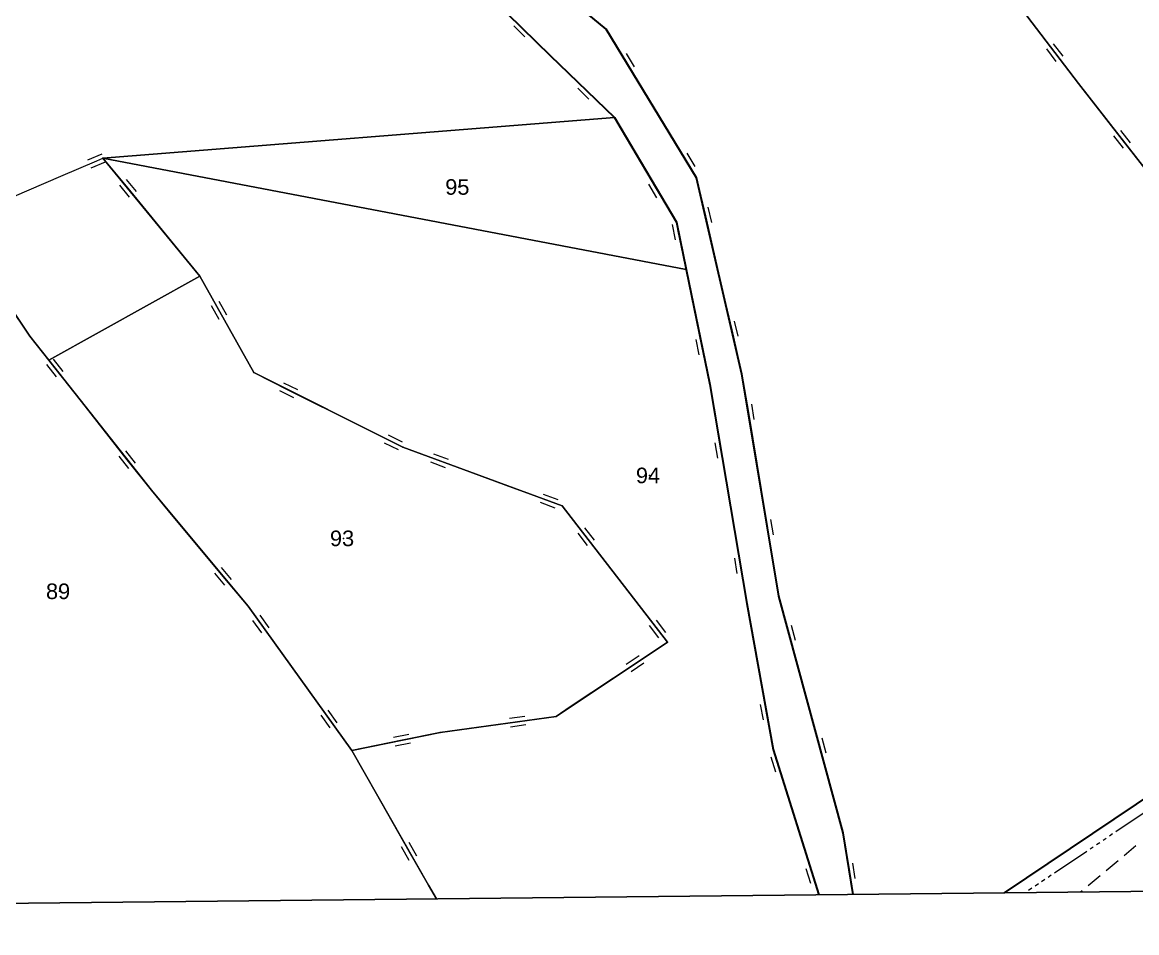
# Model space of a CAD drawing. Header units: millimetres. Extents: x 615240 to 617330, y 4151758 to 4153557.
# Drawn here: x 615602.5 to 615745.5, y 4151757.5 to 4151874.4 of the extents above; entities that cross this region are included whole.
import ezdxf
from ezdxf.xclip import XClip

# ---------------------------------------------------------------- set-up
doc = ezdxf.new("R2010")
doc.units = ezdxf.units.MM
doc.header["$XCLIPFRAME"] = 2
for name, color, linetype, lineweight in [('01_UYGALAN_TARAMA', 26, 'Continuous', 20), ('02_ADA_ALN_YENI', 7, 'Continuous', 30), ('03_PARSEL_ALN_ESKI', 18, 'Continuous', 0), ('03_PARSEL_ALN_YENI', 171, 'Continuous', 0), ('03_PARSEL_NO_ESKI', 5, 'Continuous', 0), ('03_PARSEL_SNR_YENI', 5, 'Continuous', 0), ('06_DETAY_SNR_KROKI', 4, 'Continuous', 0), ('06_DETAY_SNR_PAFTA', 26, 'Continuous', 0), ('07_SNRTIP_GECERLI', 30, 'Continuous', 0), ('07_SNRTIP_SABIT', 18, 'Continuous', 0), ('NOKTA_PARSEL_YENI', 30, 'Continuous', 0)]:
    doc.layers.add(name, color=color, linetype=linetype, lineweight=lineweight)
doc.layers.add('ANTET', color=7, linetype='Continuous')
doc.styles.get("Standard").update_dxf_attribs({"font": 'Arial'})

# ---------------------------------------------------------------- blocks, each defined once
blk = doc.blocks.new('fggg')
at = {"layer": '01_UYGALAN_TARAMA', "color": 252}
for p, q in [((615747.02, 4151773.25, 0.95), (615742.87, 4151770.46, 0.95)), ((615741.62, 4151769.62, 0.95), (615741.21, 4151769.34, 0.95)), ((615742.45, 4151770.18, 0.95), (615742.04, 4151769.9, 0.95)), ((615739.96, 4151768.5, 0.95), (615739.55, 4151768.23, 0.95)), ((615740.79, 4151769.06, 0.95), (615740.38, 4151768.78, 0.95)), ((615739.13, 4151767.95, 0.95), (615734.98, 4151765.16, 0.95)), ((615733.74, 4151764.32, 0.95), (615733.32, 4151764.04, 0.95)), ((615734.57, 4151764.88, 0.95), (615734.15, 4151764.6, 0.95)), ((615731.25, 4151762.65, 0.95), (615727.1, 4151759.86, 0.95)), ((615732.08, 4151763.21, 0.95), (615731.66, 4151762.93, 0.95)), ((615732.91, 4151763.76, 0.95), (615732.49, 4151763.48, 0.95))]:
    blk.add_line(p, q, dxfattribs=at)
at = {"layer": '02_ADA_ALN_YENI', "color": 252}
for points in [[(615917.36, 4151860.66, 0), (615853.07, 4151843.68, 0), (615789.58, 4151931.41, 0), (615785.58, 4151918.89, 0), (615784.95, 4151800.55, 0), (615710.78, 4151750.7, 0), (615709.48, 4151760.25, 0), (615707.85, 4151770.31, 0), (615699.58, 4151800.73, 0), (615694.86, 4151829.23, 0), (615689.04, 4151854.44, 0), (615677.42, 4151873.53, 0), (615657.24, 4151890.23, 0), (615637.36, 4151901.9, 0), (615611.1, 4151916.97, 0), (615580.8, 4151949.89, 0)], [(615595.98, 4151917.09, 0), (615612.47, 4151911.24, 0), (615623.9, 4151900.72, 0), (615634.28, 4151899.79, 0), (615651.92, 4151888.11, 0), (615670.23, 4151870.16, 0), (615678.48, 4151862.19, 0), (615686.44, 4151848.75, 0), (615687.69, 4151842.7, 0), (615690.73, 4151827.93, 0), (615695.48, 4151799.79, 0), (615698.87, 4151781.02, 0), (615705.42, 4151760.16, 0), (615706.78, 4151749.31, 0)]]:
    blk.add_polyline3d(points, dxfattribs=at)
at = {"layer": '03_PARSEL_ALN_ESKI', "color": 252}
for p in [(615658.51, 4151853.28), (615682.99, 4151816.23), (615643.71, 4151808.15), (615607.25, 4151801.35)]:
    blk.add_point(p, dxfattribs=at)
at = {"layer": '03_PARSEL_ALN_YENI', "color": 252}
for points in [[(615590.88, 4151983.32, 0), (615605.26, 4151986.92, 0), (615617.09, 4151989.28, 0), (615632.7, 4151990.6, 0), (615653.44, 4151991.38, 0), (615672.41, 4151992.08, 0), (615677.69, 4151971.11, 0), (615679.06, 4151965.67, 0), (615683.65, 4151946.68, 0), (615693.87, 4151907.77, 0), (615711.39, 4151912.46, 0), (615719.61, 4151899.23, 0), (615724.26, 4151887.97, 0), (615730.89, 4151876, 0), (615738.05, 4151866.56, 0), (615746.76, 4151855.45, 0)], [(615784.95, 4151800.55, 0), (615710.78, 4151750.7, 0), (615709.48, 4151760.25, 0), (615707.85, 4151770.31, 0), (615699.58, 4151800.73, 0), (615694.86, 4151829.23, 0), (615694.86, 4151829.23, 0), (615689.04, 4151854.44, 0), (615677.42, 4151873.53, 0), (615657.24, 4151890.23, 0), (615637.36, 4151901.9, 0), (615611.1, 4151916.97, 0), (615580.8, 4151949.89, 0)], [(615593.64, 4151848.75, 0), (615603.44, 4151834.1, 0), (615605.85, 4151831.04, 0), (615619.03, 4151814.32, 0), (615631.46, 4151799.42, 0), (615644.78, 4151780.9, 0), (615654.6, 4151763.59, 0), (615667.14, 4151742.41, 0)]]:
    blk.add_polyline3d(points, dxfattribs=at)
for points in [[(615742.4, 4151984.78, 0), (615759.99, 4151979.36, 0), (615746.76, 4151855.45, 0), (615738.05, 4151866.56, 0), (615730.89, 4151876, 0), (615742.4, 4151984.78, 0)], [(615586.88, 4151859.25, 0), (615577.76, 4151869.49, 0), (615563.6, 4151885.32, 0), (615595.98, 4151917.09, 0), (615612.47, 4151911.24, 0), (615623.9, 4151900.72, 0), (615634.28, 4151899.79, 0), (615651.92, 4151888.11, 0), (615670.23, 4151870.16, 0), (615678.48, 4151862.19, 0), (615612.82, 4151856.98, 0), (615625.25, 4151841.82, 0), (615605.85, 4151831.04, 0), (615603.44, 4151834.1, 0), (615593.64, 4151848.75, 0), (615586.88, 4151859.25, 0)], [(615687.69, 4151842.7, 0), (615612.82, 4151856.98, 0), (615678.48, 4151862.19, 0), (615686.44, 4151848.75, 0), (615687.69, 4151842.7, 0)], [(615612.82, 4151856.98, 0), (615687.69, 4151842.7, 0), (615690.73, 4151827.93, 0), (615695.48, 4151799.79, 0), (615698.87, 4151781.02, 0), (615705.42, 4151760.16, 0), (615706.78, 4151749.31, 0), (615700.95, 4151748.43, 0), (615674.67, 4151730.51, 0), (615667.14, 4151742.41, 0), (615654.6, 4151763.59, 0), (615644.78, 4151780.9, 0), (615656.1, 4151783.21, 0), (615671.01, 4151785.29, 0), (615685.29, 4151794.82, 0), (615671.77, 4151812.33, 0), (615651.3, 4151819.87, 0), (615632.18, 4151829.43, 0), (615625.25, 4151841.82, 0), (615612.82, 4151856.98, 0)], [(615605.85, 4151831.04, 0), (615625.25, 4151841.82, 0), (615632.18, 4151829.43, 0), (615651.3, 4151819.87, 0), (615671.77, 4151812.33, 0), (615685.29, 4151794.82, 0), (615671.01, 4151785.29, 0), (615656.1, 4151783.21, 0), (615644.78, 4151780.9, 0), (615631.46, 4151799.42, 0), (615619.03, 4151814.32, 0), (615605.85, 4151831.04, 0)]]:
    blk.add_polyline3d(points, close=True, dxfattribs=at)
at = {"layer": '03_PARSEL_SNR_YENI', "color": 252}
for p, q in [((615666.66, 4151873.66, 0.95), (615659.52, 4151880.66, 0.95)), ((615672.65, 4151877.48, 0.95), (615677.42, 4151873.53, 0.95)), ((615735.03, 4151870.54, 0.95), (615730.89, 4151876, 0.95)), ((615666.98, 4151872.56, 0.95), (615665.55, 4151873.96, 0.95)), ((615670.23, 4151870.16, 0.95), (615666.66, 4151873.66, 0.95)), ((615677.42, 4151873.53, 0.95), (615680.02, 4151869.26, 0.95)), ((615736.08, 4151870.08, 0.95), (615734.87, 4151871.68, 0.95)), ((615674.88, 4151865.66, 0.95), (615670.23, 4151870.16, 0.95)), ((615679.98, 4151870.41, 0.95), (615681.02, 4151868.7, 0.95)), ((615735.19, 4151869.4, 0.95), (615733.98, 4151871, 0.95)), ((615738.05, 4151866.56, 0.95), (615735.03, 4151870.54, 0.95)), ((615680.02, 4151869.26, 0.95), (615685.22, 4151860.72, 0.95)), ((615675.21, 4151864.56, 0.95), (615673.77, 4151865.95, 0.95)), ((615678.48, 4151862.19, 0.95), (615674.88, 4151865.66, 0.95)), ((615743.67, 4151859.39, 0.95), (615738.05, 4151866.56, 0.95)), ((615678.79, 4151861.66, 0.95), (615678.48, 4151862.19, 0.95)), ((615683.89, 4151853.05, 0.95), (615678.79, 4151861.66, 0.95)), ((615685.22, 4151860.72, 0.95), (615687.82, 4151856.45, 0.95)), ((615743.85, 4151858.26, 0.95), (615742.61, 4151859.83, 0.95)), ((615744.73, 4151858.95, 0.95), (615743.5, 4151860.52, 0.95)), ((615746.76, 4151855.45, 0.95), (615743.67, 4151859.39, 0.95)), ((615612.82, 4151856.98, 0.95), (615615.99, 4151853.11, 0.95)), ((615687.78, 4151857.6, 0.95), (615688.82, 4151855.89, 0.95)), ((615687.82, 4151856.45, 0.95), (615689.04, 4151854.44, 0.95)), ((615615.79, 4151854.24, 0.95), (615617.06, 4151852.7, 0.95)), ((615689.04, 4151854.44, 0.95), (615690.17, 4151849.57, 0.95)), ((615614.92, 4151853.53, 0.95), (615616.19, 4151851.98, 0.95)), ((615615.99, 4151853.11, 0.95), (615622.33, 4151845.38, 0.95)), ((615683.92, 4151851.9, 0.95), (615682.9, 4151853.63, 0.95)), ((615686.44, 4151848.75, 0.95), (615683.89, 4151853.05, 0.95)), ((615690.49, 4151850.67, 0.95), (615690.94, 4151848.72, 0.95)), ((615686.33, 4151846.5, 0.95), (615685.92, 4151848.46, 0.95)), ((615686.68, 4151847.59, 0.95), (615686.44, 4151848.75, 0.95)), ((615690.17, 4151849.57, 0.95), (615692.42, 4151839.82, 0.95)), ((615687.69, 4151842.7, 0.95), (615686.68, 4151847.59, 0.95)), ((615622.33, 4151845.38, 0.95), (615625.25, 4151841.82, 0.95)), ((615687.7, 4151842.62, 0.95), (615687.69, 4151842.7, 0.95)), ((615689.72, 4151832.83, 0.95), (615687.7, 4151842.62, 0.95)), ((615625.25, 4151841.82, 0.95), (615627.69, 4151837.46, 0.95)), ((615692.42, 4151839.82, 0.95), (615693.54, 4151834.95, 0.95)), ((615603.44, 4151834.1, 0.95), (615600.66, 4151838.25, 0.95)), ((615627.69, 4151838.6, 0.95), (615628.67, 4151836.86, 0.95)), ((615626.71, 4151838.05, 0.95), (615627.69, 4151836.31, 0.95)), ((615627.69, 4151837.46, 0.95), (615632.18, 4151829.43, 0.95)), ((615693.87, 4151836.05, 0.95), (615694.32, 4151834.1, 0.95)), ((615605.85, 4151831.04, 0.95), (615603.44, 4151834.1, 0.95)), ((615693.54, 4151834.95, 0.95), (615694.86, 4151829.23, 0.95)), ((615689.37, 4151831.74, 0.95), (615688.97, 4151833.69, 0.95)), ((615690.73, 4151827.93, 0.95), (615689.72, 4151832.83, 0.95)), ((615607.71, 4151829.59, 0.95), (615606.47, 4151831.16, 0.95)), ((615606.83, 4151828.89, 0.95), (615605.59, 4151830.46, 0.95)), ((615606.65, 4151830.03, 0.95), (615605.85, 4151831.04, 0.95)), ((615609.75, 4151826.1, 0.95), (615606.65, 4151830.03, 0.95)), ((615632.18, 4151829.43, 0.95), (615636.65, 4151827.19, 0.95)), ((615694.86, 4151829.23, 0.95), (615695.68, 4151824.3, 0.95)), ((615635.5, 4151827.14, 0.95), (615637.29, 4151826.24, 0.95)), ((615636.01, 4151828.14, 0.95), (615637.79, 4151827.25, 0.95)), ((615636.65, 4151827.19, 0.95), (615645.59, 4151822.72, 0.95)), ((615692.15, 4151819.51, 0.95), (615690.73, 4151827.93, 0.95)), ((615615.94, 4151818.25, 0.95), (615609.75, 4151826.1, 0.95)), ((615696.07, 4151825.38, 0.95), (615696.4, 4151823.4, 0.95)), ((615695.68, 4151824.3, 0.95), (615697.31, 4151814.43, 0.95)), ((615645.59, 4151822.72, 0.95), (615650.07, 4151820.49, 0.95)), ((615649.42, 4151821.44, 0.95), (615651.21, 4151820.55, 0.95)), ((615648.92, 4151820.43, 0.95), (615650.71, 4151819.54, 0.95)), ((615650.07, 4151820.49, 0.95), (615651.3, 4151819.87, 0.95)), ((615651.3, 4151819.87, 0.95), (615655.99, 4151818.14, 0.95)), ((615691.76, 4151818.43, 0.95), (615691.43, 4151820.4, 0.95)), ((615616.12, 4151817.11, 0.95), (615614.88, 4151818.69, 0.95)), ((615617, 4151817.81, 0.95), (615615.76, 4151819.38, 0.95)), ((615619.03, 4151814.32, 0.95), (615615.94, 4151818.25, 0.95)), ((615655.25, 4151819.02, 0.95), (615657.12, 4151818.33, 0.95)), ((615692.98, 4151814.58, 0.95), (615692.15, 4151819.51, 0.95)), ((615654.86, 4151817.96, 0.95), (615656.74, 4151817.27, 0.95)), ((615655.99, 4151818.14, 0.95), (615665.37, 4151814.69, 0.95)), ((615621.85, 4151810.94, 0.95), (615619.03, 4151814.32, 0.95)), ((615665.37, 4151814.69, 0.95), (615670.07, 4151812.96, 0.95)), ((615694.65, 4151804.72, 0.95), (615692.98, 4151814.58, 0.95)), ((615697.31, 4151814.43, 0.95), (615698.13, 4151809.5, 0.95)), ((615668.93, 4151812.78, 0.95), (615670.81, 4151812.08, 0.95)), ((615669.32, 4151813.83, 0.95), (615671.2, 4151813.14, 0.95)), ((615670.07, 4151812.96, 0.95), (615671.77, 4151812.33, 0.95)), ((615671.77, 4151812.33, 0.95), (615674.83, 4151808.37, 0.95)), ((615628.26, 4151803.26, 0.95), (615621.85, 4151810.94, 0.95)), ((615698.52, 4151810.58, 0.95), (615698.85, 4151808.61, 0.95)), ((615673.77, 4151808.82, 0.95), (615674.99, 4151807.24, 0.95)), ((615674.66, 4151809.51, 0.95), (615675.88, 4151807.92, 0.95)), ((615674.83, 4151808.37, 0.95), (615680.94, 4151800.45, 0.95)), ((615698.13, 4151809.5, 0.95), (615699.58, 4151800.73, 0.95)), ((615694.26, 4151803.64, 0.95), (615693.93, 4151805.61, 0.95)), ((615629.33, 4151802.86, 0.95), (615628.05, 4151804.39, 0.95)), ((615695.48, 4151799.79, 0.95), (615694.65, 4151804.72, 0.95)), ((615628.47, 4151802.13, 0.95), (615627.19, 4151803.67, 0.95)), ((615631.46, 4151799.42, 0.95), (615628.26, 4151803.26, 0.95)), ((615680.94, 4151800.45, 0.95), (615683.99, 4151796.5, 0.95)), ((615696.21, 4151795.78, 0.95), (615695.48, 4151799.79, 0.95)), ((615699.58, 4151800.73, 0.95), (615700.89, 4151795.91, 0.95)), ((615633.11, 4151797.14, 0.95), (615631.46, 4151799.42, 0.95)), ((615634.15, 4151796.65, 0.95), (615632.98, 4151798.28, 0.95)), ((615633.23, 4151796, 0.95), (615632.07, 4151797.62, 0.95)), ((615636.02, 4151793.08, 0.95), (615633.11, 4151797.14, 0.95)), ((615682.93, 4151796.94, 0.95), (615684.16, 4151795.36, 0.95)), ((615683.83, 4151797.63, 0.95), (615685.05, 4151796.05, 0.95)), ((615701.17, 4151797.02, 0.95), (615701.7, 4151795.09, 0.95)), ((615683.99, 4151796.5, 0.95), (615685.29, 4151794.82, 0.95)), ((615697.98, 4151785.94, 0.95), (615696.21, 4151795.78, 0.95)), ((615700.89, 4151795.91, 0.95), (615703.52, 4151786.26, 0.95)), ((615685.29, 4151794.82, 0.95), (615681.13, 4151792.04, 0.95)), ((615641.86, 4151784.96, 0.95), (615636.02, 4151793.08, 0.95)), ((615681.65, 4151793.06, 0.95), (615679.98, 4151791.95, 0.95)), ((615681.13, 4151792.04, 0.95), (615672.81, 4151786.49, 0.95)), ((615682.27, 4151792.13, 0.95), (615680.61, 4151791.02, 0.95)), ((615697.61, 4151784.86, 0.95), (615697.25, 4151786.83, 0.95)), ((615641.99, 4151783.82, 0.95), (615640.82, 4151785.44, 0.95)), ((615642.9, 4151784.47, 0.95), (615641.74, 4151786.1, 0.95)), ((615666.97, 4151785.29, 0.95), (615664.99, 4151785.02, 0.95)), ((615671.01, 4151785.29, 0.95), (615666.05, 4151784.6, 0.95)), ((615672.81, 4151786.49, 0.95), (615671.01, 4151785.29, 0.95)), ((615698.87, 4151781.02, 0.95), (615697.98, 4151785.94, 0.95)), ((615703.52, 4151786.26, 0.95), (615704.83, 4151781.43, 0.95)), ((615644.78, 4151780.9, 0.95), (615641.86, 4151784.96, 0.95)), ((615666.05, 4151784.6, 0.95), (615656.15, 4151783.21, 0.95)), ((615667.12, 4151784.18, 0.95), (615665.14, 4151783.9, 0.95)), ((615652.07, 4151782.96, 0.95), (615650.11, 4151782.56, 0.95)), ((615656.1, 4151783.21, 0.95), (615651.21, 4151782.21, 0.95)), ((615656.15, 4151783.21, 0.95), (615656.1, 4151783.21, 0.95)), ((615705.11, 4151782.54, 0.95), (615705.63, 4151780.61, 0.95)), ((615651.21, 4151782.21, 0.95), (615644.78, 4151780.9, 0.95)), ((615652.3, 4151781.86, 0.95), (615650.34, 4151781.46, 0.95)), ((615699.43, 4151779.24, 0.95), (615698.87, 4151781.02, 0.95)), ((615704.83, 4151781.43, 0.95), (615707.45, 4151771.78, 0.95)), ((615647.2, 4151776.64, 0.95), (615644.78, 4151780.9, 0.95)), ((615699.2, 4151778.12, 0.95), (615698.6, 4151780.03, 0.95)), ((615700.93, 4151774.47, 0.95), (615699.43, 4151779.24, 0.95)), ((615652.13, 4151767.94, 0.95), (615647.2, 4151776.64, 0.95)), ((615703.92, 4151764.93, 0.95), (615700.93, 4151774.47, 0.95)), ((615707.45, 4151771.78, 0.95), (615707.85, 4151770.31, 0.95)), ((615707.85, 4151770.31, 0.95), (615708.65, 4151765.37, 0.95)), ((615652.14, 4151766.79, 0.95), (615651.15, 4151768.53, 0.95)), ((615653.11, 4151767.35, 0.95), (615652.13, 4151769.09, 0.95)), ((615654.6, 4151763.59, 0.95), (615652.13, 4151767.94, 0.95)), ((615703.69, 4151763.81, 0.95), (615703.09, 4151765.71, 0.95)), ((615708.65, 4151765.37, 0.95), (615709.48, 4151760.25, 0.95)), ((615709.04, 4151766.45, 0.95), (615709.36, 4151764.48, 0.95)), ((615705.42, 4151760.16, 0.95), (615703.92, 4151764.93, 0.95)), ((615656.95, 4151759.62, 0.95), (615654.6, 4151763.59, 0.95))]:
    blk.add_line(p, q, dxfattribs=at)
for p in [(615677.42, 4151873.53, 649.45), (615677.42, 4151873.53, 649.45), (615670.23, 4151870.16, 649.43), (615670.23, 4151870.16, 649.43), (615738.05, 4151866.56, 658.3), (615738.05, 4151866.56, 658.3), (615678.48, 4151862.19, 649.88), (615678.48, 4151862.19, 649.88), (615612.82, 4151856.98, 651.53), (615689.04, 4151854.44, 651.92), (615689.04, 4151854.44, 651.92), (615686.44, 4151848.75, 653.02), (615686.44, 4151848.75, 653.02), (615687.69, 4151842.7, 653.02), (615687.69, 4151842.7, 655.7), (615625.25, 4151841.82, 653.61), (615625.25, 4151841.82, 653.61), (615603.44, 4151834.1, 654.12), (615603.44, 4151834.1, 654.12), (615605.85, 4151831.04, 654.12), (615605.85, 4151831.04, 657.84), (615632.18, 4151829.43, 655.55), (615632.18, 4151829.43, 655.55), (615694.86, 4151829.23, 656.2), (615694.86, 4151829.23, 656.2), (615690.73, 4151827.93, 655.7), (615690.73, 4151827.93, 655.7), (615651.3, 4151819.87, 656.49), (615651.3, 4151819.87, 656.49), (615619.03, 4151814.32, 657.84), (615619.03, 4151814.32, 657.84), (615671.77, 4151812.33, 656.72), (615671.77, 4151812.33, 656.72), (615695.48, 4151799.79, 659.76), (615695.48, 4151799.79, 659.76), (615699.58, 4151800.73, 659.7), (615699.58, 4151800.73, 659.7), (615631.46, 4151799.42, 661.01), (615631.46, 4151799.42, 661.01), (615685.29, 4151794.82, 664.4), (615685.29, 4151794.82, 664.4), (615671.01, 4151785.29, 666.17), (615671.01, 4151785.29, 666.17), (615656.1, 4151783.21, 664.85), (615656.1, 4151783.21, 664.85), (615698.87, 4151781.02, 664.2), (615698.87, 4151781.02, 664.2), (615644.78, 4151780.9, 663.51), (615644.78, 4151780.9, 663.51), (615644.78, 4151780.9, 663.51), (615707.85, 4151770.31, 665.83), (615707.85, 4151770.31, 665.83), (615654.6, 4151763.59, 666.87), (615654.6, 4151763.59, 666.87)]:
    blk.add_point(p, dxfattribs=at)
at = {"layer": '06_DETAY_SNR_KROKI', "color": 252}
for p, q in [((615610.88, 4151856.76, 0.95), (615612.72, 4151857.55, 0.95)), ((615612.02, 4151856.64, 0.95), (615612.82, 4151856.98, 0.95)), ((615607.42, 4151854.67, 0.95), (615612.02, 4151856.64, 0.95)), ((615611.32, 4151855.73, 0.95), (615613.16, 4151856.51, 0.95)), ((615598.23, 4151850.73, 0.95), (615607.42, 4151854.67, 0.95))]:
    blk.add_line(p, q, dxfattribs=at)
blk.add_point((615612.82, 4151856.98, 651.53), dxfattribs=at)
at = {"layer": '06_DETAY_SNR_PAFTA', "color": 252}
for p, q in [((615743.91, 4151767.43, 0.95), (615745.44, 4151768.72, 0.95)), ((615741.61, 4151765.5, 0.95), (615743.14, 4151766.79, 0.95)), ((615739.32, 4151763.57, 0.95), (615740.85, 4151764.86, 0.95)), ((615737.02, 4151761.64, 0.95), (615738.55, 4151762.92, 0.95))]:
    blk.add_line(p, q, dxfattribs=at)
at = {"layer": '07_SNRTIP_GECERLI', "color": 252}
for points in [[(615612.82, 4151856.98, 651.53), (615678.48, 4151862.19, 649.88)], [(615612.82, 4151856.98, 651.53), (615687.69, 4151842.7, 0)], [(615605.85, 4151831.04, 0), (615625.25, 4151841.82, 653.61)], [(615784.95, 4151800.55, 0), (615710.78, 4151750.7, 672.35)]]:
    blk.add_polyline3d(points, dxfattribs=at)
at = {"layer": '07_SNRTIP_SABIT', "color": 252}
for points in [[(615523.16, 4151931.69, 630.66), (615534.48, 4151917.52, 634.4), (615554.12, 4151894.9, 640.8), (615558, 4151891.73, 641.33), (615563.6, 4151885.32, 0), (615577.76, 4151869.49, 646.66), (615586.88, 4151859.25, 649.17), (615593.64, 4151848.75, 652.2), (615603.44, 4151834.1, 654.12), (615605.85, 4151831.04, 654.12)], [(615710.78, 4151750.7, 0), (615709.48, 4151760.25, 668.5), (615707.85, 4151770.31, 665.83), (615699.58, 4151800.73, 659.7), (615694.86, 4151829.23, 656.2), (615689.04, 4151854.44, 651.92), (615677.42, 4151873.53, 649.45), (615657.24, 4151890.23, 643.77), (615637.36, 4151901.9, 641.57)], [(615623.9, 4151900.72, 641.61), (615634.28, 4151899.79, 641.43), (615651.92, 4151888.11, 645.72), (615670.23, 4151870.16, 649.43), (615678.48, 4151862.19, 649.88)], [(615730.89, 4151876, 657.59), (615738.05, 4151866.56, 658.3), (615746.76, 4151855.45, 660.45)], [(615678.48, 4151862.19, 649.88), (615686.44, 4151848.75, 653.02), (615687.69, 4151842.7, 653.02)], [(615612.82, 4151856.98, 651.53), (615625.25, 4151841.82, 653.61), (615632.18, 4151829.43, 655.55), (615651.3, 4151819.87, 656.49), (615671.77, 4151812.33, 656.72), (615685.29, 4151794.82, 664.4)], [(615706.78, 4151749.31, 0), (615705.42, 4151760.16, 669.3), (615698.87, 4151781.02, 664.2), (615695.48, 4151799.79, 659.76), (615690.73, 4151827.93, 655.7), (615687.69, 4151842.7, 655.7)], [(615605.85, 4151831.04, 0), (615619.03, 4151814.32, 657.84), (615631.46, 4151799.42, 661.01), (615644.78, 4151780.9, 663.51)], [(615685.29, 4151794.82, 664.4), (615671.01, 4151785.29, 666.17), (615656.1, 4151783.21, 664.85), (615644.78, 4151780.9, 663.51)], [(615644.78, 4151780.9, 663.51), (615654.6, 4151763.59, 666.87), (615667.14, 4151742.41, 671.52), (615674.67, 4151730.51, 671.52)]]:
    blk.add_polyline3d(points, dxfattribs=at)
at = {"layer": 'NOKTA_PARSEL_YENI', "color": 252}
for p in [(615677.42, 4151873.53, 649.45), (615670.23, 4151870.16, 649.43), (615738.05, 4151866.56, 658.3), (615678.48, 4151862.19, 649.88), (615612.82, 4151856.98, 651.53), (615689.04, 4151854.44, 651.92), (615686.44, 4151848.75, 653.02), (615687.69, 4151842.7), (615625.25, 4151841.82, 653.61), (615603.44, 4151834.1, 654.12), (615605.85, 4151831.04), (615632.18, 4151829.43, 655.55), (615694.86, 4151829.23, 656.2), (615690.73, 4151827.93, 655.7), (615651.3, 4151819.87, 656.49), (615619.03, 4151814.32, 657.84), (615671.77, 4151812.33, 656.72), (615695.48, 4151799.79, 659.76), (615699.58, 4151800.73, 659.7), (615631.46, 4151799.42, 661.01), (615685.29, 4151794.82, 664.4), (615671.01, 4151785.29, 666.17), (615656.1, 4151783.21, 664.85), (615698.87, 4151781.02, 664.2), (615644.78, 4151780.9, 663.51), (615707.85, 4151770.31, 665.83), (615654.6, 4151763.59, 666.87)]:
    blk.add_point(p, dxfattribs=at)
at = {"layer": '03_PARSEL_NO_ESKI', "color": 252}
for s, p in [('95', (615656.76, 4151852.28)), ('94', (615681.24, 4151815.23)), ('93', (615641.96, 4151807.15)), ('89', (615605.5, 4151800.35))]:
    blk.add_text(s, height=2, dxfattribs=at).set_placement(p)

msp = doc.modelspace()

# ---------------------------------------------------------------- linework, layer by layer
at = {"layer": 'ANTET', "flags": 128}
msp.add_lwpolyline([(615240.4, 4151757.5), (615240.4, 4152657.5), (617142.5, 4152657.5), (617142.5, 4151777.5), (615240.4, 4151757.5)], close=True, dxfattribs=at)

# ---------------------------------------------------------------- block references
ref = msp.add_blockref('fggg', (0, 0))
XClip(ref).set_block_clipping_path([(615240.4021353753, 4153557.293983656), (616576.5432835864, 4153557.293983656), (616576.5432835864, 4152657.5), (617142.5, 4152657.5), (617142.5, 4151777.5), (615240.4021353753, 4151757.5), (615240.4021353753, 4152657.5)])

doc.saveas('drawing.dxf')
